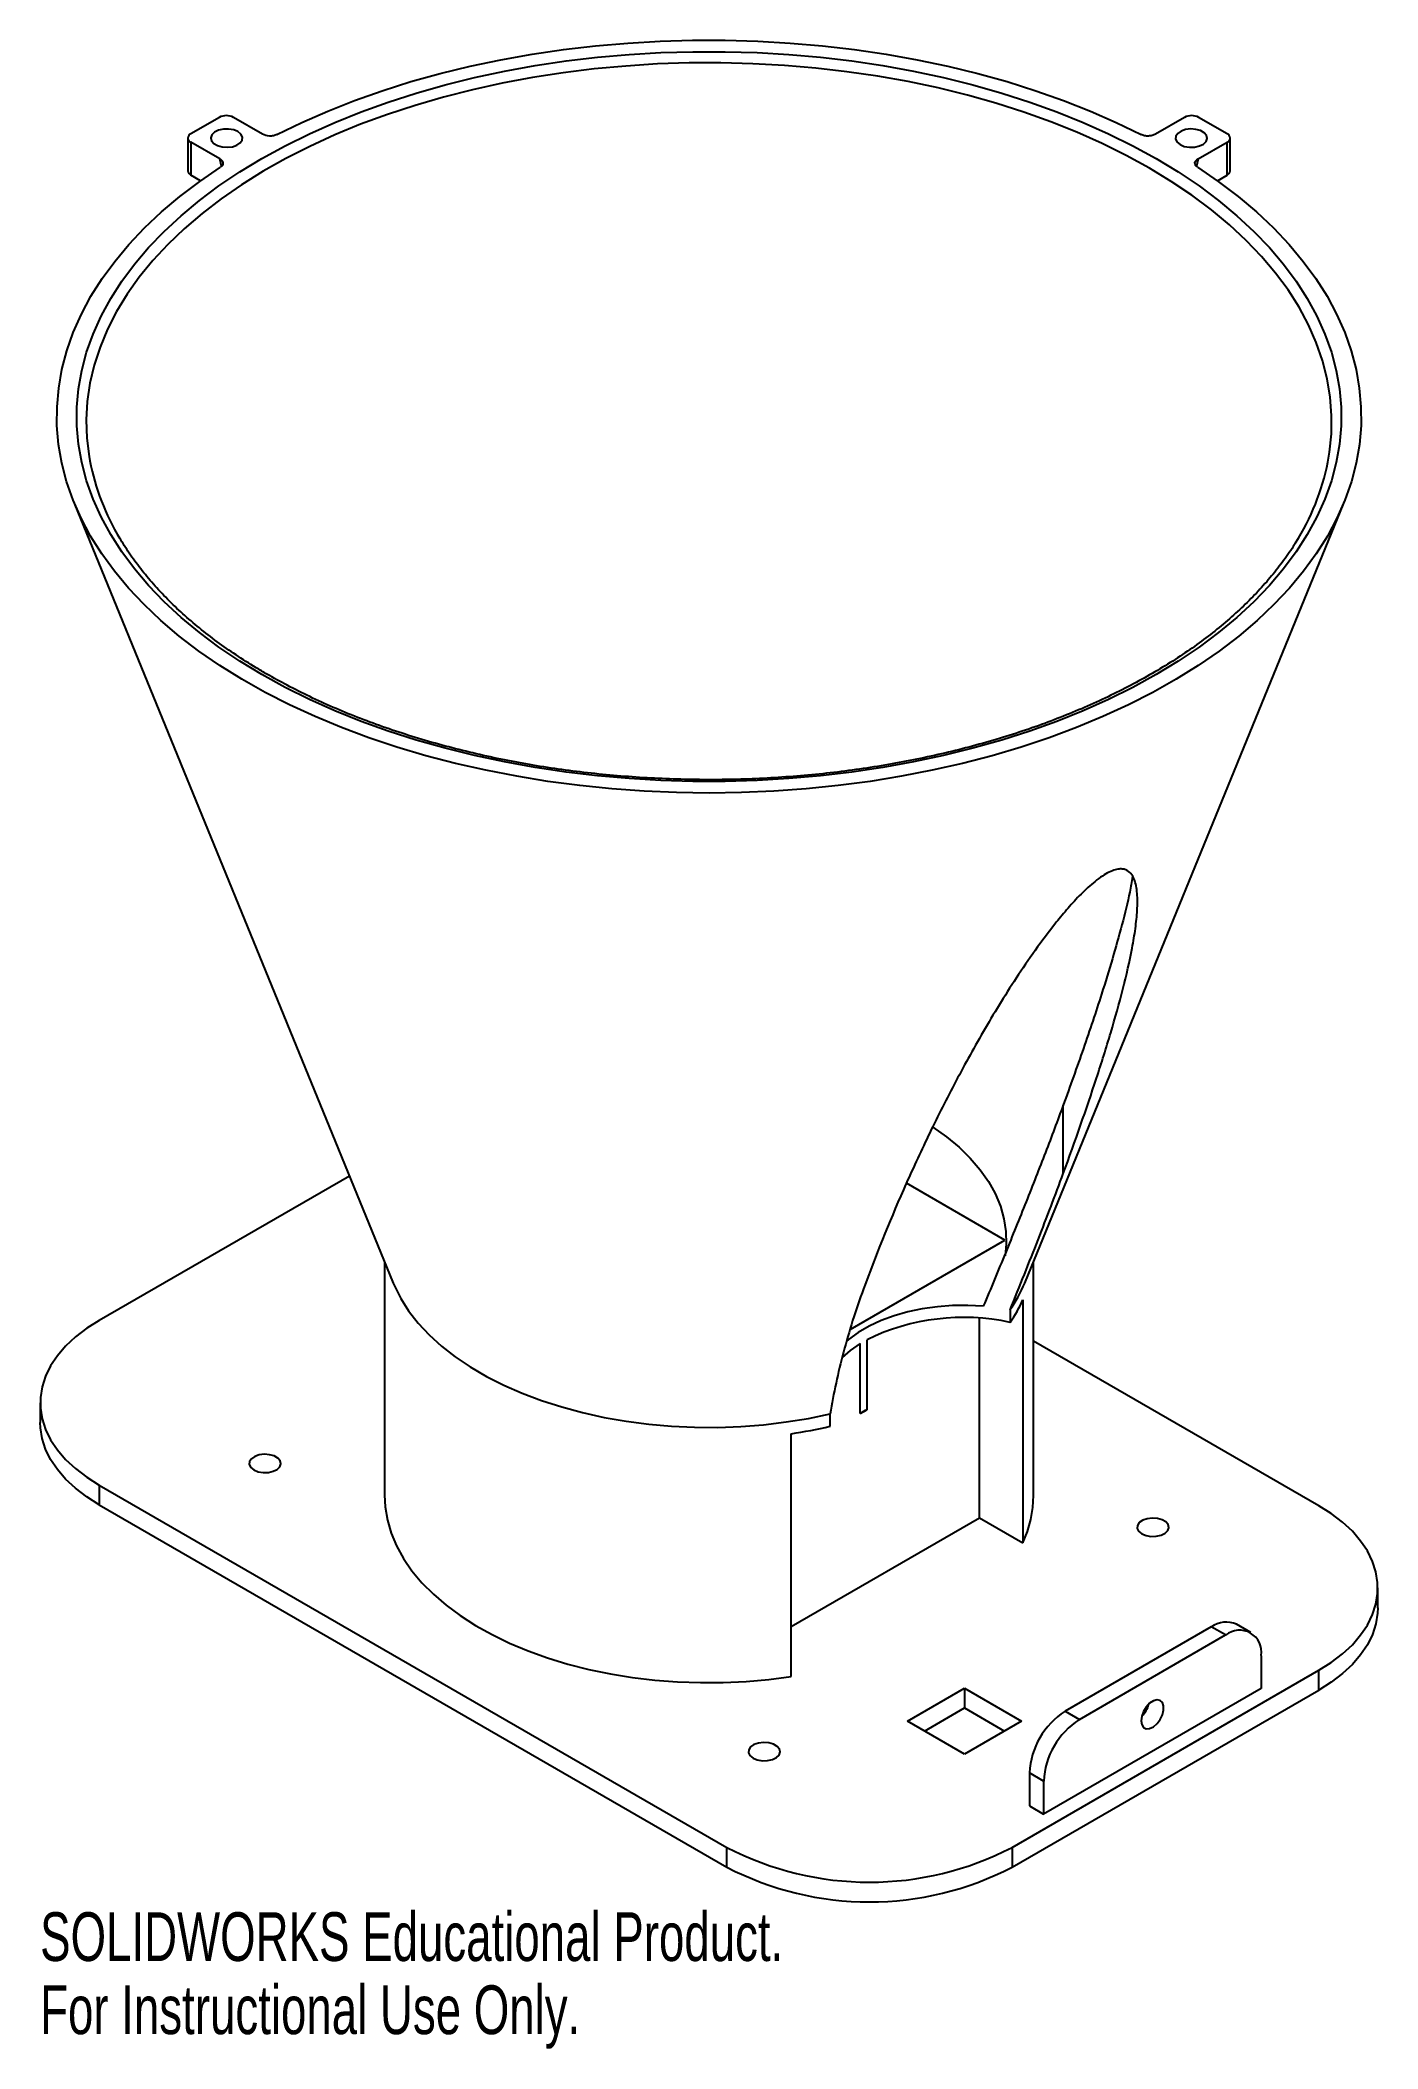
# Paper-space layout '_Isometric' of a CAD drawing. Header units: millimetres. Extents: x 8 to 141, y -62 to 137.
import ezdxf

# ---------------------------------------------------------------- set-up
doc = ezdxf.new("R2010")
doc.units = ezdxf.units.MM
doc.styles.add('SLDTEXTSTYLE0', font='TXT', dxfattribs={"width": 0.7})

psp = doc.layouts.new('_Isometric')

# ---------------------------------------------------------------- linework, layer by layer
at = {"color": 7, "linetype": 'Continuous', "lineweight": 25}
for p, q in [((26.05, 129.4), (23.22, 127.77)), ((30.34, 127.74), (27.46, 129.4)), ((121.74, 129.4), (118.86, 127.74)), ((125.98, 127.77), (123.15, 129.4)), ((22.92, 127.36), (22.92, 124.1)), ((26.1, 125.29), (23.22, 126.96)), ((23.22, 126.96), (23.22, 123.69)), ((123.1, 125.29), (125.98, 126.96)), ((125.98, 123.69), (125.98, 126.96)), ((126.27, 124.1), (126.27, 127.36)), ((24.19, 123.13), (23.22, 123.69)), ((26.27, 124.57), (26.1, 125.29)), ((123.1, 125.29), (122.93, 124.57)), ((125.01, 123.13), (125.98, 123.69)), ((11.66, 91.17), (43.29, 13.82)), ((105.91, 13.82), (137.54, 91.17)), ((109.72, 24.68), (109.72, 31.46)), ((38.94, 24.44), (14.14, 10.12)), ((103.94, 18.09), (94.19, 23.72)), ((88.59, 9.22), (103.94, 18.09)), ((42.43, 15.93), (42.43, -7.22)), ((106.77, -7.22), (106.77, 15.93)), ((105.73, 12.16), (105.73, -11.93)), ((101.42, -9.44), (101.42, 10.33)), ((104.45, 11.16), (104.45, 9.93)), ((90.26, 8.21), (90.26, 1.27)), ((135.06, -8.25), (106.77, 8.08)), ((89.59, 0.88), (89.59, 7.82)), ((8.28, 1.96), (8.28, 0)), ((86.61, -0.37), (86.61, 0.86)), ((89.59, 0.88), (90.26, 1.27)), ((82.74, -25.19), (82.74, -1.11)), ((14.14, -6.2), (76.37, -42.13)), ((14.14, -6.2), (14.14, -8.16)), ((14.14, -8.16), (76.37, -44.09)), ((82.74, -20.22), (101.42, -9.44)), ((101.42, -9.44), (105.73, -11.93)), ((140.92, -18.37), (140.92, -16.41)), ((124.4, -20.26), (109.91, -28.63)), ((111.32, -29.44), (125.82, -21.07)), ((125.82, -21.07), (124.4, -20.26)), ((128.32, -20.83), (126.9, -20.01)), ((129.35, -23.12), (129.35, -26.38)), ((104.65, -42.13), (135.06, -24.57)), ((135.06, -26.53), (135.06, -24.57)), ((94.28, -29.61), (99.94, -26.34)), ((99.94, -26.34), (105.59, -29.61)), ((99.94, -26.34), (99.94, -28.3)), ((104.65, -44.09), (135.06, -26.53)), ((129.35, -26.38), (107.78, -38.83)), ((99.94, -32.87), (94.28, -29.61)), ((95.98, -30.59), (99.94, -28.3)), ((99.94, -28.3), (103.89, -30.59)), ((105.59, -29.61), (99.94, -32.87)), ((109.91, -28.63), (111.32, -29.44)), ((107.78, -35.57), (106.37, -34.75)), ((106.37, -34.75), (106.37, -38.02)), ((107.78, -35.57), (107.78, -38.83)), ((106.37, -38.02), (107.78, -38.83)), ((76.37, -44.09), (76.37, -42.13)), ((104.65, -42.13), (104.65, -44.09))]:
    psp.add_line(p, q, dxfattribs=at)
at = {"color": 7, "linetype": 'Continuous', "lineweight": 25, "flags": 128}
for points in [[(30.27, 74.15), (28.08, 75.48), (26.01, 76.87), (24.07, 78.32), (22.25, 79.83), (20.57, 81.38), (19.03, 82.99), (17.63, 84.63), (16.38, 86.32), (15.28, 88.04), (14.33, 89.79), (13.53, 91.56), (12.89, 93.36), (12.41, 95.17), (12.09, 96.99), (11.93, 98.83), (11.93, 100.66), (12.09, 102.49), (12.41, 104.31), (12.89, 106.13), (13.53, 107.92), (14.33, 109.7), (15.28, 111.45), (16.38, 113.17), (17.63, 114.85), (19.03, 116.5), (20.57, 118.1), (22.25, 119.66), (24.07, 121.16), (26.01, 122.61), (28.08, 124), (30.27, 125.33), (32.57, 126.6), (34.98, 127.79), (37.49, 128.91), (40.1, 129.96), (42.8, 130.93), (45.57, 131.82), (48.43, 132.63), (51.34, 133.35), (54.32, 133.99), (57.35, 134.54), (60.43, 135), (63.54, 135.37), (66.68, 135.64), (69.84, 135.83), (73.01, 135.92), (76.19, 135.92), (79.36, 135.83), (82.52, 135.64), (85.66, 135.37), (88.77, 135), (91.85, 134.54), (94.88, 133.99), (97.86, 133.35), (100.77, 132.63), (103.63, 131.82), (106.4, 130.93), (109.1, 129.96), (111.71, 128.91), (114.22, 127.79), (116.63, 126.6), (118.93, 125.33), (121.12, 124), (123.19, 122.61), (125.13, 121.16), (126.95, 119.66), (128.63, 118.1), (130.17, 116.5), (131.57, 114.85), (132.82, 113.17), (133.92, 111.45), (134.87, 109.7), (135.67, 107.92), (136.31, 106.13), (136.79, 104.31), (137.11, 102.49), (137.27, 100.66), (137.27, 98.83), (137.11, 96.99), (136.79, 95.17), (136.31, 93.36), (135.67, 91.56), (134.87, 89.79), (133.92, 88.04), (132.82, 86.32), (131.57, 84.63), (130.17, 82.99), (128.63, 81.38), (126.95, 79.83), (125.13, 78.32), (123.19, 76.87), (121.12, 75.48), (118.93, 74.15), (116.63, 72.89), (114.22, 71.69), (111.71, 70.57), (109.1, 69.52), (106.4, 68.55), (103.63, 67.66), (100.77, 66.86), (97.86, 66.13), (94.88, 65.5), (91.85, 64.95), (88.77, 64.49), (85.66, 64.12), (82.52, 63.84), (79.36, 63.66), (76.19, 63.56), (73.01, 63.56), (69.84, 63.66), (66.68, 63.84), (63.54, 64.12), (60.43, 64.49), (57.35, 64.95), (54.32, 65.5), (51.34, 66.13), (48.43, 66.86), (45.57, 67.66), (42.8, 68.55), (40.1, 69.52), (37.49, 70.57), (34.98, 71.69), (32.57, 72.89), (30.27, 74.15)], [(31.75, 127.7), (34.22, 128.9), (36.79, 130.03), (39.46, 131.08), (42.21, 132.05), (45.05, 132.95), (47.96, 133.76), (50.93, 134.48), (53.97, 135.12), (57.05, 135.67), (60.18, 136.13), (63.35, 136.5), (66.54, 136.78), (69.76, 136.97), (72.98, 137.06), (76.21, 137.06), (79.44, 136.97), (82.66, 136.78), (85.85, 136.5), (89.02, 136.13), (92.15, 135.67), (95.23, 135.12), (98.27, 134.48), (101.24, 133.76), (104.15, 132.95), (106.99, 132.05), (109.74, 131.08), (112.41, 130.03), (114.98, 128.9), (117.45, 127.7)], [(118.26, 124.38), (115.97, 125.63), (113.58, 126.82), (111.08, 127.93), (108.49, 128.97), (105.81, 129.93), (103.05, 130.81), (100.22, 131.61), (97.31, 132.32), (94.35, 132.95), (91.34, 133.48), (88.28, 133.93), (85.19, 134.29), (82.07, 134.56), (78.93, 134.73), (75.78, 134.81), (72.63, 134.8), (69.48, 134.7), (66.35, 134.5), (63.23, 134.21), (60.15, 133.83), (57.1, 133.36), (54.1, 132.8), (51.15, 132.15), (48.27, 131.42), (45.45, 130.6), (42.71, 129.7), (40.05, 128.72), (37.49, 127.66), (35.01, 126.53), (32.65, 125.33), (30.39, 124.06), (28.25, 122.72), (26.22, 121.32), (24.33, 119.87), (22.56, 118.36), (20.93, 116.8), (19.45, 115.2), (18.1, 113.55), (16.9, 111.87), (15.86, 110.15), (14.96, 108.4), (14.22, 106.63), (13.64, 104.84), (13.22, 103.04), (12.96, 101.22), (12.86, 99.41), (12.92, 97.59), (13.14, 95.77), (13.22, 95.35)], [(27.89, 127.99), (27.47, 128.17), (26.97, 128.25), (26.45, 128.24), (25.97, 128.13), (25.58, 127.94), (25.31, 127.68), (25.2, 127.39), (25.27, 127.09), (25.5, 126.82), (25.86, 126.61), (26.33, 126.48), (26.84, 126.44), (27.35, 126.5), (27.8, 126.66), (28.13, 126.88), (28.32, 127.16), (28.34, 127.46), (28.19, 127.75), (27.89, 127.99)], [(121.31, 126.71), (121.73, 126.53), (122.23, 126.45), (122.74, 126.46), (123.23, 126.57), (123.62, 126.76), (123.89, 127.02), (124, 127.31), (123.93, 127.61), (123.7, 127.88), (123.34, 128.09), (122.87, 128.22), (122.36, 128.26), (121.85, 128.2), (121.4, 128.04), (121.07, 127.81), (120.88, 127.54), (120.86, 127.24), (121.01, 126.95), (121.31, 126.71)], [(123.03, 124.48), (125.1, 123.06), (127.06, 121.57), (128.88, 120.03), (130.56, 118.45), (132.11, 116.81), (133.51, 115.13), (134.77, 113.42), (135.88, 111.67), (136.83, 109.89), (137.63, 108.09), (138.27, 106.26), (138.76, 104.42), (139.08, 102.57), (139.24, 100.71), (139.25, 98.84), (139.09, 96.98), (138.77, 95.13), (138.29, 93.29), (137.66, 91.46), (136.86, 89.66), (135.91, 87.88), (134.81, 86.13), (133.56, 84.41), (132.16, 82.73), (130.62, 81.1), (128.94, 79.51), (127.12, 77.97), (125.18, 76.48), (123.11, 75.05), (120.91, 73.69), (118.6, 72.39), (116.19, 71.15), (113.66, 69.99), (111.05, 68.91), (108.34, 67.89), (105.54, 66.96), (102.67, 66.11), (99.73, 65.35), (96.73, 64.67), (93.67, 64.07), (90.57, 63.57), (87.42, 63.15), (84.24, 62.83), (81.04, 62.6), (77.82, 62.46), (74.6, 62.41), (71.37, 62.46), (68.16, 62.6), (64.96, 62.83), (61.78, 63.15), (58.63, 63.57), (55.53, 64.07), (52.47, 64.67), (49.47, 65.35), (46.53, 66.11), (43.66, 66.96), (40.86, 67.89), (38.15, 68.91), (35.54, 69.99), (33.01, 71.15), (30.6, 72.39), (28.29, 73.69), (26.09, 75.05), (24.02, 76.48), (22.07, 77.97), (20.26, 79.51), (18.58, 81.1), (17.04, 82.73), (15.64, 84.41), (14.39, 86.13), (13.29, 87.88), (12.34, 89.66), (11.54, 91.46), (10.91, 93.29), (10.43, 95.13), (10.11, 96.98), (9.95, 98.84), (9.96, 100.71), (10.12, 102.57), (10.44, 104.42), (10.93, 106.26), (11.57, 108.09), (12.37, 109.89), (13.32, 111.67), (14.43, 113.42), (15.69, 115.13), (17.09, 116.81), (18.64, 118.45), (20.32, 120.03), (22.14, 121.57), (24.1, 123.06), (26.17, 124.48)], [(135.96, 95.21), (136.13, 96.22), (136.31, 98.04), (136.33, 99.86), (136.19, 101.68), (135.89, 103.49), (135.43, 105.29), (134.81, 107.08), (134.03, 108.84), (133.1, 110.58), (132.01, 112.29), (130.78, 113.97), (129.39, 115.6), (127.87, 117.2), (126.21, 118.74), (124.41, 120.24), (122.48, 121.68), (120.43, 123.06), (118.26, 124.38)], [(96.79, 29.29), (98.14, 28.32), (99.39, 27.29), (100.51, 26.2), (101.48, 25.06), (102.31, 23.89), (102.98, 22.69), (103.49, 21.46), (103.84, 20.21), (104.04, 18.95), (104.06, 17.68), (103.95, 16.54)], [(43.29, 13.82), (43.4, 13.56), (44.03, 12.3), (44.82, 11.06), (45.76, 9.85), (46.85, 8.69), (48.08, 7.57), (49.44, 6.51), (50.93, 5.51), (52.54, 4.57), (54.26, 3.7), (56.08, 2.9), (58, 2.18), (60, 1.54), (62.07, 0.98), (64.21, 0.51), (66.4, 0.13), (68.63, -0.16), (70.89, -0.36), (73.17, -0.47), (75.46, -0.48), (77.74, -0.4), (80.01, -0.22), (82.25, 0.05), (84.45, 0.41), (86.61, 0.86)], [(14.14, 10.12), (12.9, 9.34), (11.78, 8.48), (10.81, 7.58), (9.99, 6.62), (9.32, 5.63), (8.82, 4.6), (8.48, 3.55), (8.31, 2.49), (8.31, 1.43), (8.48, 0.36), (8.82, -0.68), (9.32, -1.71), (9.99, -2.7), (10.81, -3.66), (11.78, -4.57), (12.9, -5.42), (14.14, -6.2)], [(101.8, 11.53), (100.28, 11.61), (98.75, 11.59), (97.24, 11.47), (95.75, 11.26), (94.32, 10.96), (92.95, 10.57), (91.66, 10.1), (90.47, 9.55), (89.39, 8.92), (88.44, 8.24), (88.19, 8.03)], [(89.59, 7.82), (88.61, 7.15), (87.81, 6.46)], [(14.14, -8.16), (12.9, -7.38), (11.78, -6.52), (10.81, -5.62), (9.99, -4.66), (9.32, -3.67), (8.82, -2.64), (8.48, -1.6), (8.31, -0.53), (8.28, 0)], [(29.47, -4.7), (29.89, -4.88), (30.39, -4.96), (30.91, -4.95), (31.39, -4.84), (31.78, -4.65), (32.05, -4.39), (32.16, -4.1), (32.09, -3.8), (31.86, -3.53), (31.5, -3.32), (31.03, -3.19), (30.52, -3.15), (30.01, -3.21), (29.56, -3.37), (29.23, -3.6), (29.04, -3.87), (29.02, -4.17), (29.17, -4.46), (29.47, -4.7)], [(42.43, -7.22), (42.49, -8.37), (42.71, -9.68), (43.09, -10.97), (43.62, -12.24), (44.31, -13.49), (45.15, -14.71), (46.14, -15.89), (47.27, -17.03), (48.54, -18.12), (49.93, -19.15), (51.45, -20.12), (53.09, -21.03), (54.83, -21.88), (56.67, -22.65), (58.6, -23.34), (60.6, -23.95), (62.68, -24.48), (64.82, -24.92), (67.01, -25.27), (69.23, -25.54), (71.48, -25.71), (73.75, -25.79), (76.02, -25.78), (78.28, -25.68), (80.53, -25.48), (82.74, -25.19)], [(117.5, -11.03), (117.93, -11.21), (118.42, -11.29), (118.94, -11.28), (119.42, -11.17), (119.82, -10.98), (120.08, -10.72), (120.19, -10.43), (120.13, -10.13), (119.9, -9.86), (119.53, -9.65), (119.07, -9.52), (118.55, -9.48), (118.04, -9.54), (117.6, -9.69), (117.26, -9.92), (117.08, -10.2), (117.05, -10.5), (117.2, -10.79), (117.5, -11.03)], [(135.06, -24.57), (136.3, -23.79), (137.42, -22.93), (138.39, -22.03), (139.21, -21.07), (139.88, -20.08), (140.38, -19.05), (140.72, -18), (140.89, -16.94), (140.89, -15.88), (140.72, -14.81), (140.38, -13.77), (139.88, -12.74), (139.21, -11.75), (138.39, -10.79), (137.42, -9.88), (136.3, -9.03), (135.06, -8.25)], [(140.92, -18.37), (140.89, -18.9), (140.72, -19.96), (140.38, -21.01), (139.88, -22.04), (139.21, -23.03), (138.39, -23.99), (137.42, -24.89), (136.3, -25.75), (135.06, -26.53)], [(117.45, -29.58), (117.51, -29.96), (117.69, -30.23), (117.96, -30.36), (118.29, -30.34), (118.66, -30.16), (119.02, -29.85), (119.32, -29.44), (119.55, -28.98), (119.67, -28.51), (119.67, -28.09), (119.55, -27.76), (119.32, -27.55), (119.02, -27.5), (118.66, -27.6), (118.29, -27.84), (117.96, -28.21), (117.69, -28.65), (117.51, -29.12), (117.45, -29.58)], [(78.97, -33.28), (79.39, -33.45), (79.89, -33.54), (80.4, -33.53), (80.89, -33.42), (81.28, -33.22), (81.55, -32.97), (81.65, -32.67), (81.59, -32.38), (81.36, -32.11), (81, -31.9), (80.53, -31.76), (80.01, -31.73), (79.51, -31.79), (79.06, -31.94), (78.73, -32.17), (78.54, -32.45), (78.52, -32.75), (78.66, -33.03), (78.97, -33.28)]]:
    psp.add_lwpolyline(points, dxfattribs=at)
at = {"color": 7, "linetype": 'Continuous', "lineweight": 25}
for centre, radius, start, end in [((26.75, 128.04), 1.54, 62.6097, 117.3903), ((122.45, 128.04), 1.54, 62.6097, 117.3903), ((23.37, 127.36), 0.437, 110.7834, 249.2166), ((125.83, 127.36), 0.437, 290.7834, 69.2166), ((23.43, 124.15), 0.503, 185.6948, 245.6253), ((125.77, 124.15), 0.503, 294.3747, 354.3052), ((36.58, 99.92), 23.81, 191.0593, 211.0566), ((112.4, 99.99), 24.04, 327.8753, 348.5224), ((93.32, 19), 13.61, 324.8041, 337.6287), ((92.94, 18), 14.06, 324.966, 335.453), ((99.85, -11.45), 21.87, 77.8505, 115.991), ((96.52, -10.35), 13.2, 118.3165, 121.6781), ((75.26, 48.63), 50.3, 278.5613, 283.0417), ((95.46, -7.17), 11.31, 335.1434, 359.7269), ((125.87, -22.3), 2.51, 65.6929, 125.6176), ((127.2, -22.77), 2.18, 350.786, 129.2033), ((114.05, -35.1), 7.68, 122.6055, 177.3945), ((115.46, -35.92), 7.68, 122.6055, 177.3945), ((115.69, -27.27), 2.6, 314.5132, 345.4922), ((90.51, -14.91), 30.67, 242.546, 297.454), ((90.51, -16.87), 30.67, 242.546, 297.454)]:
    psp.add_arc(centre, radius, start, end, dxfattribs=at)
for points, knots in [([(31.75, 127.7), (31.65, 127.65), (31.54, 127.61), (31.29, 127.56), (31.16, 127.55), (30.77, 127.57), (30.52, 127.64), (30.34, 127.74)], [0, 0, 0, 0, 0.25, 0.25, 0.5, 0.5, 1, 1, 1, 1]), ([(118.86, 127.74), (118.77, 127.69), (118.66, 127.65), (118.43, 127.58), (118.3, 127.56), (118.04, 127.55), (117.91, 127.56), (117.66, 127.61), (117.55, 127.65), (117.45, 127.7)], [0, 0, 0, 0, 0.25, 0.25, 0.5, 0.5, 0.75, 0.75, 1, 1, 1, 1]), ([(26.1, 125.29), (26.19, 125.24), (26.26, 125.18), (26.37, 125.04), (26.4, 124.97), (26.42, 124.82), (26.41, 124.74), (26.32, 124.6), (26.26, 124.54), (26.17, 124.48)], [0, 0, 0, 0, 0.25, 0.25, 0.5, 0.5, 0.75, 0.75, 1, 1, 1, 1]), ([(123.03, 124.48), (122.94, 124.54), (122.88, 124.6), (122.79, 124.74), (122.78, 124.82), (122.8, 125.04), (122.92, 125.19), (123.1, 125.29)], [0, 0, 0, 0, 0.25, 0.25, 0.5, 0.5, 1, 1, 1, 1]), ([(30.77, 74.2), (30.41, 74.41), (29.35, 75.03), (27.69, 76.1), (25.81, 77.41), (24.06, 78.77), (22.41, 80.18), (20.89, 81.63), (19.5, 83.12), (18.23, 84.64), (17.1, 86.17), (16.46, 87.21), (16.15, 87.71)], [0, 0, 0, 0, 0.055376, 0.16074, 0.266099, 0.371456, 0.476823, 0.582215, 0.687654, 0.793166, 0.898779, 1, 1, 1, 1]), ([(132.8, 87.3), (132.79, 87.29), (132.48, 86.74), (131.73, 85.67), (130.56, 84.12), (129.24, 82.61), (127.8, 81.13), (126.23, 79.69), (124.55, 78.3), (122.75, 76.95), (120.84, 75.65), (118.82, 74.41), (116.69, 73.22), (114.47, 72.09), (112.16, 71.02), (109.75, 70.02), (107.27, 69.08), (104.71, 68.21), (102.07, 67.42), (99.38, 66.7), (96.62, 66.05), (93.82, 65.48), (90.96, 64.99), (88.07, 64.57), (85.15, 64.24), (82.21, 63.99), (79.24, 63.82), (76.27, 63.73), (73.29, 63.73), (70.31, 63.81), (67.34, 63.97), (64.39, 64.21), (61.47, 64.53), (58.57, 64.93), (55.72, 65.42), (52.9, 65.98), (50.14, 66.62), (47.44, 67.33), (44.8, 68.12), (42.23, 68.98), (39.73, 69.9), (37.32, 70.9), (35, 71.96), (32.8, 73.06), (31.43, 73.83), (30.77, 74.2)], [0, 0, 0, 0, 0.0006687, 0.0246246, 0.0485361, 0.0724111, 0.0962578, 0.1200835, 0.1438945, 0.1676961, 0.1914926, 0.2152871, 0.2390816, 0.2628778, 0.2866769, 0.3104799, 0.3342873, 0.3580993, 0.3819158, 0.4057368, 0.429562, 0.453391, 0.4772235, 0.5010589, 0.5248969, 0.5487369, 0.5725785, 0.5964211, 0.6202643, 0.6441075, 0.66795, 0.6917914, 0.7156312, 0.7394687, 0.7633036, 0.7871352, 0.8109632, 0.8347871, 0.8586063, 0.8824207, 0.9062298, 0.9300335, 0.9538318, 0.9776247, 1, 1, 1, 1]), ([(109.72, 24.68), (110.91, 27.92), (112.02, 31.07), (113.52, 35.66), (113.99, 37.16), (114.87, 40.11), (115.28, 41.55), (116, 44.36), (116.31, 45.73), (116.68, 47.7), (116.79, 48.34), (116.96, 49.59), (117.02, 50.2), (117.09, 51.37), (117.09, 51.93), (117.01, 52.97), (116.92, 53.45), (116.67, 54.07), (116.57, 54.26), (116.3, 54.58), (116.14, 54.72), (115.82, 54.84), (115.71, 54.87), (115.45, 54.89), (115.3, 54.89), (114.98, 54.84), (114.8, 54.79), (114.4, 54.63), (114.18, 54.53), (113.73, 54.27), (113.49, 54.11), (113.01, 53.76), (112.77, 53.56), (112.29, 53.15), (112.06, 52.94), (111.6, 52.49), (111.37, 52.27), (110.71, 51.58), (110.3, 51.11), (109.5, 50.18), (109.12, 49.71), (108.02, 48.31), (107.34, 47.38), (106.05, 45.55), (105.43, 44.63), (104.26, 42.83), (103.7, 41.93), (102.62, 40.15), (102.1, 39.27), (100.58, 36.64), (99.64, 34.91), (97.84, 31.48), (96.99, 29.78), (95.38, 26.41), (94.61, 24.74), (92.42, 19.76), (91.11, 16.49), (89.92, 13.25)], [0, 0, 0, 0, 0.125, 0.125, 0.1875, 0.1875, 0.25, 0.25, 0.3125, 0.3125, 0.34375, 0.34375, 0.375, 0.375, 0.40625, 0.40625, 0.4375, 0.4375, 0.453125, 0.453125, 0.46875, 0.46875, 0.476563, 0.476563, 0.484375, 0.484375, 0.492188, 0.492188, 0.5, 0.5, 0.507813, 0.507813, 0.515625, 0.515625, 0.523438, 0.523438, 0.53125, 0.53125, 0.546875, 0.546875, 0.5625, 0.5625, 0.59375, 0.59375, 0.625, 0.625, 0.65625, 0.65625, 0.6875, 0.6875, 0.75, 0.75, 0.8125, 0.8125, 0.875, 0.875, 1, 1, 1, 1]), ([(116.59, 54.11), (116.5, 53.61), (116.25, 52.1), (115.56, 49.37), (114.62, 46), (113.36, 41.92), (111.76, 37.11), (110.4, 33.35), (109.72, 31.46)], [0, 0, 0, 0, 0.076258, 0.230449, 0.384404, 0.538369, 0.769003, 1, 1, 1, 1]), ([(109.72, 31.46), (109.16, 29.94), (108.57, 28.37), (107.34, 25.18), (106.7, 23.55), (105.38, 20.23), (104.69, 18.53), (103.28, 15.08), (102.55, 13.32), (101.8, 11.53)], [0, 0, 0, 0, 0.25, 0.25, 0.5, 0.5, 0.75, 0.75, 1, 1, 1, 1]), ([(104.45, 11.16), (105.42, 13.54), (106.35, 15.86), (108.11, 20.37), (108.94, 22.56), (109.72, 24.68)], [0, 0, 0, 0, 0.5, 0.5, 1, 1, 1, 1]), ([(89.92, 13.25), (89.14, 11.13), (88.49, 9.05), (87.39, 4.92), (86.95, 2.88), (86.61, 0.86)], [0, 0, 0, 0, 0.5, 0.5, 1, 1, 1, 1])]:
    psp.add_open_spline(points, degree=3, knots=knots, dxfattribs=at)

# ---------------------------------------------------------------- texts
at = {"color": 7, "linetype": 'Continuous', "char_height": 4.8336, "attachment_point": 1, "style": 'SLDTEXTSTYLE0'}
for s, insert in [('SOLIDWORKS Educational Product.', (8.28, -48.56)), ('For Instructional Use Only.', (8.28, -55.81))]:
    psp.add_mtext(s, dxfattribs=dict(at, insert=insert))

doc.saveas('drawing.dxf')
